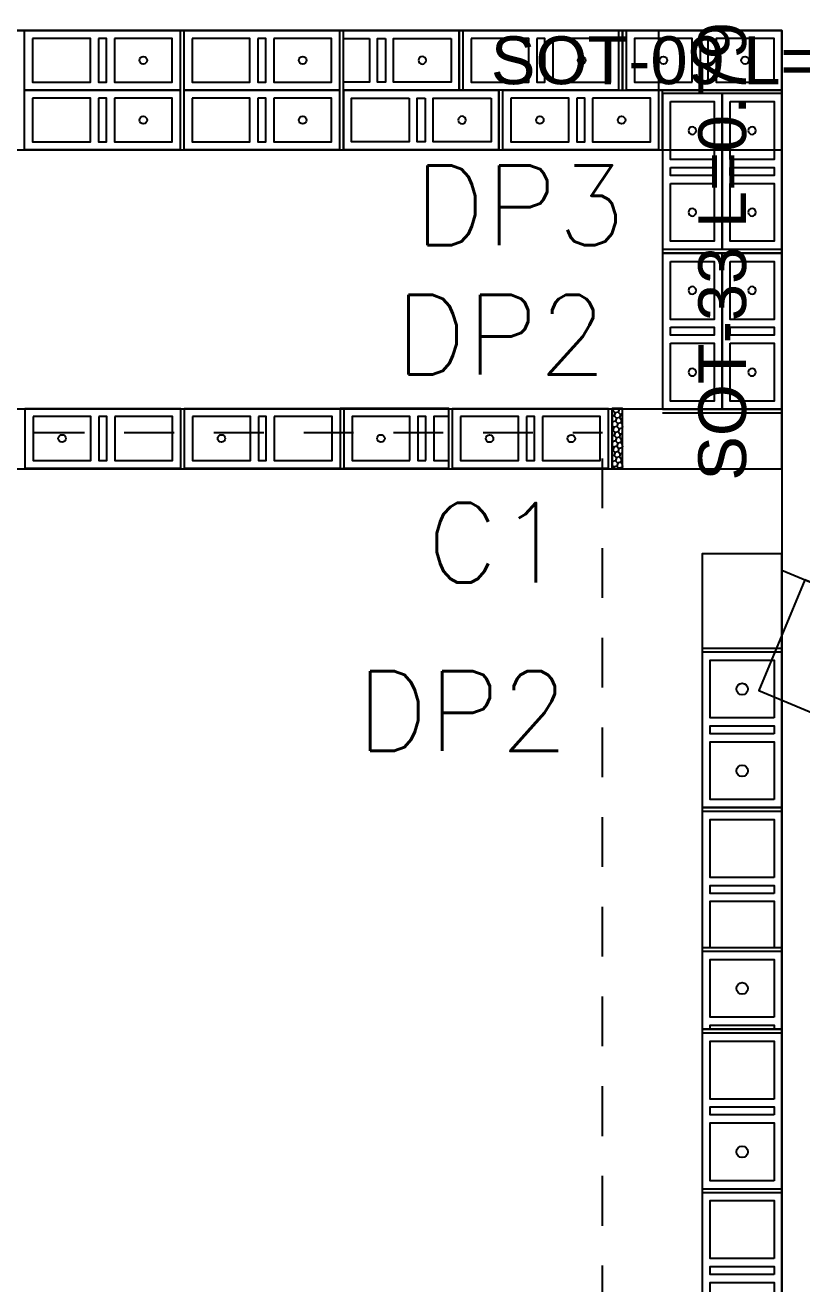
# Model space of a CAD drawing. Header units: metres. Extents: x -33.7 to 12.8, y -17.6 to 9.1.
# Drawn here: x -0.01 to 1.939, y 5.691 to 8.848 of the extents above; entities that cross this region are included whole.
import ezdxf
from ezdxf.enums import TextEntityAlignment as Align
from ezdxf.xclip import XClip

# ---------------------------------------------------------------- set-up
doc = ezdxf.new("R2010")
doc.units = ezdxf.units.M
doc.header["$XCLIPFRAME"] = 2
doc.linetypes.add('HIDDEN', pattern=[0.375, 0.25, -0.125])
for name, color, linetype in [('block 008', 8, 'Continuous'), ('block0.14', 1, 'Continuous'), ('BLOCK251', 1, 'Continuous'), ('CIMIENTO 004', 4, 'Continuous'), ('CUANT-MUROS-TEXTO', 7, 'Continuous'), ('hatch', 8, 'Continuous'), ('S-text 003', 3, 'Continuous'), ('SOT Muro de 15cm', 1, 'Continuous'), ('SOT Muro de 20cm', 5, 'Continuous'), ('SOT Muro de contencion de 30cm', 6, 'Continuous'), ('TEX5', 4, 'Continuous'), ('ZAPATA', 6, 'Continuous')]:
    doc.layers.add(name, color=color, linetype=linetype)
doc.styles.add('ROMANS', font='romans')
doc.styles.get("Standard").update_dxf_attribs({"font": 'arial.ttf'})

# ---------------------------------------------------------------- blocks, each defined once
blk = doc.blocks.new('*U260')
for points in [[(-0.075, 0.4), (0.075, 0.4), (0.075, 0.01), (-0.075, 0.01)], [(0.055, 0.38), (-0.055, 0.38), (-0.055, 0.235), (0.055, 0.235)], [(0.055, 0.215), (-0.055, 0.215), (-0.055, 0.195), (0.055, 0.195)], [(0.055, 0.175), (-0.055, 0.175), (-0.055, 0.03), (0.055, 0.03)]]:
    blk.add_lwpolyline(points, close=True)
at = {"color": 251}
blk.add_lwpolyline([(-0.075, 0), (0.075, 0)], dxfattribs=at)
at = {"color": 3}
blk.add_circle((0, 0.1025), 0.00953, dxfattribs=at)
blk = doc.blocks.new('*U261')
for points in [[(-0.075, 0.4), (0.075, 0.4), (0.075, 0.01), (-0.075, 0.01)], [(0.055, 0.38), (-0.055, 0.38), (-0.055, 0.235), (0.055, 0.235)], [(0.055, 0.215), (-0.055, 0.215), (-0.055, 0.195), (0.055, 0.195)], [(0.055, 0.175), (-0.055, 0.175), (-0.055, 0.03), (0.055, 0.03)]]:
    blk.add_lwpolyline(points, close=True)
at = {"color": 251}
blk.add_lwpolyline([(-0.075, 0), (0.075, 0)], dxfattribs=at)
at = {"color": 3}
blk.add_circle((0, 0.1025), 0.00953, dxfattribs=at)
blk = doc.blocks.new('*U262')
for points in [[(-0.075, 0.4), (0.075, 0.4), (0.075, 0.01), (-0.075, 0.01)], [(0.055, 0.38), (-0.055, 0.38), (-0.055, 0.235), (0.055, 0.235)], [(0.055, 0.215), (-0.055, 0.215), (-0.055, 0.195), (0.055, 0.195)], [(0.055, 0.175), (-0.055, 0.175), (-0.055, 0.03), (0.055, 0.03)]]:
    blk.add_lwpolyline(points, close=True)
at = {"color": 251}
blk.add_lwpolyline([(-0.075, 0), (0.075, 0)], dxfattribs=at)
at = {"color": 3}
blk.add_circle((0, 0.1025), 0.00953, dxfattribs=at)
blk = doc.blocks.new('*U263')
for points in [[(-0.075, 0.4), (0.075, 0.4), (0.075, 0.01), (-0.075, 0.01)], [(0.055, 0.38), (-0.055, 0.38), (-0.055, 0.235), (0.055, 0.235)], [(0.055, 0.215), (-0.055, 0.215), (-0.055, 0.195), (0.055, 0.195)], [(0.055, 0.175), (-0.055, 0.175), (-0.055, 0.03), (0.055, 0.03)]]:
    blk.add_lwpolyline(points, close=True)
at = {"color": 251}
blk.add_lwpolyline([(-0.075, 0), (0.075, 0)], dxfattribs=at)
at = {"color": 3}
blk.add_circle((0, 0.1025), 0.00953, dxfattribs=at)
blk = doc.blocks.new('*U264')
for points in [[(-0.075, 0.4), (0.075, 0.4), (0.075, 0.01), (-0.075, 0.01)], [(0.055, 0.38), (-0.055, 0.38), (-0.055, 0.235), (0.055, 0.235)], [(0.055, 0.215), (-0.055, 0.215), (-0.055, 0.195), (0.055, 0.195)], [(0.055, 0.175), (-0.055, 0.175), (-0.055, 0.03), (0.055, 0.03)]]:
    blk.add_lwpolyline(points, close=True)
at = {"color": 251}
blk.add_lwpolyline([(-0.075, 0), (0.075, 0)], dxfattribs=at)
at = {"color": 3}
blk.add_circle((0, 0.1025), 0.00953, dxfattribs=at)
blk = doc.blocks.new('*U265')
for points in [[(-0.075, 0.4), (0.075, 0.4), (0.075, 0.01), (-0.075, 0.01)], [(0.055, 0.38), (-0.055, 0.38), (-0.055, 0.235), (0.055, 0.235)], [(0.055, 0.215), (-0.055, 0.215), (-0.055, 0.195), (0.055, 0.195)], [(0.055, 0.175), (-0.055, 0.175), (-0.055, 0.03), (0.055, 0.03)]]:
    blk.add_lwpolyline(points, close=True)
at = {"color": 251}
blk.add_lwpolyline([(-0.075, 0), (0.075, 0)], dxfattribs=at)
at = {"color": 3}
for centre in [(0, 0.3075), (0, 0.1025)]:
    blk.add_circle(centre, 0.00953, dxfattribs=at)
blk = doc.blocks.new('*U266')
for points in [[(-0.075, 0.4), (0.075, 0.4), (0.075, 0.01), (-0.075, 0.01)], [(0.055, 0.38), (-0.055, 0.38), (-0.055, 0.235), (0.055, 0.235)], [(0.055, 0.215), (-0.055, 0.215), (-0.055, 0.195), (0.055, 0.195)], [(0.055, 0.175), (-0.055, 0.175), (-0.055, 0.03), (0.055, 0.03)]]:
    blk.add_lwpolyline(points, close=True)
at = {"color": 251}
blk.add_lwpolyline([(-0.075, 0), (0.075, 0)], dxfattribs=at)
at = {"color": 3}
for centre in [(0, 0.3075), (0, 0.1025)]:
    blk.add_circle(centre, 0.00953, dxfattribs=at)
blk = doc.blocks.new('*U155')
for points in [[(-0.075, 0.4), (0.075, 0.4), (0.075, 0.01), (-0.075, 0.01)], [(0.055, 0.38), (-0.055, 0.38), (-0.055, 0.235), (0.055, 0.235)], [(0.055, 0.215), (-0.055, 0.215), (-0.055, 0.195), (0.055, 0.195)], [(0.055, 0.175), (-0.055, 0.175), (-0.055, 0.03), (0.055, 0.03)]]:
    blk.add_lwpolyline(points, close=True)
at = {"color": 3}
blk.add_circle((0, 0.3075), 0.00953, dxfattribs=at)
blk = doc.blocks.new('*U267')
for points in [[(-0.075, 0.4), (0.075, 0.4), (0.075, 0.01), (-0.075, 0.01)], [(0.055, 0.38), (-0.055, 0.38), (-0.055, 0.235), (0.055, 0.235)], [(0.055, 0.215), (-0.055, 0.215), (-0.055, 0.195), (0.055, 0.195)], [(0.055, 0.175), (-0.055, 0.175), (-0.055, 0.03), (0.055, 0.03)]]:
    blk.add_lwpolyline(points, close=True)
at = {"color": 251}
blk.add_lwpolyline([(-0.075, 0), (0.075, 0)], dxfattribs=at)
at = {"color": 3}
for centre in [(0, 0.3075), (0, 0.1025)]:
    blk.add_circle(centre, 0.00953, dxfattribs=at)
blk = doc.blocks.new('*U268')
for points in [[(-0.075, 0.4), (0.075, 0.4), (0.075, 0.01), (-0.075, 0.01)], [(0.055, 0.38), (-0.055, 0.38), (-0.055, 0.235), (0.055, 0.235)], [(0.055, 0.215), (-0.055, 0.215), (-0.055, 0.195), (0.055, 0.195)], [(0.055, 0.175), (-0.055, 0.175), (-0.055, 0.03), (0.055, 0.03)]]:
    blk.add_lwpolyline(points, close=True)
at = {"color": 251}
blk.add_lwpolyline([(-0.075, 0), (0.075, 0)], dxfattribs=at)
at = {"color": 3}
for centre in [(0, 0.3075), (0, 0.1025)]:
    blk.add_circle(centre, 0.00953, dxfattribs=at)
blk = doc.blocks.new('*U344')
for points in [[(-0.075, 0.4), (0.075, 0.4), (0.075, 0.01), (-0.075, 0.01)], [(0.055, 0.38), (-0.055, 0.38), (-0.055, 0.235), (0.055, 0.235)], [(0.055, 0.215), (-0.055, 0.215), (-0.055, 0.195), (0.055, 0.195)], [(0.055, 0.175), (-0.055, 0.175), (-0.055, 0.03), (0.055, 0.03)]]:
    blk.add_lwpolyline(points, close=True)
at = {"color": 251}
blk.add_lwpolyline([(-0.075, 0), (0.075, 0)], dxfattribs=at)
at = {"color": 3}
blk.add_circle((0, 0.3075), 0.00953, dxfattribs=at)
blk = doc.blocks.new('*U345')
for points in [[(-0.075, 0.4), (0.075, 0.4), (0.075, 0.01), (-0.075, 0.01)], [(0.055, 0.38), (-0.055, 0.38), (-0.055, 0.235), (0.055, 0.235)], [(0.055, 0.215), (-0.055, 0.215), (-0.055, 0.195), (0.055, 0.195)], [(0.055, 0.175), (-0.055, 0.175), (-0.055, 0.03), (0.055, 0.03)]]:
    blk.add_lwpolyline(points, close=True)
at = {"color": 251}
blk.add_lwpolyline([(-0.075, 0), (0.075, 0)], dxfattribs=at)
at = {"color": 3}
blk.add_circle((0, 0.3075), 0.00953, dxfattribs=at)
blk = doc.blocks.new('*U346')
for points in [[(-0.075, 0.4), (0.075, 0.4), (0.075, 0.01), (-0.075, 0.01)], [(0.055, 0.38), (-0.055, 0.38), (-0.055, 0.235), (0.055, 0.235)], [(0.055, 0.215), (-0.055, 0.215), (-0.055, 0.195), (0.055, 0.195)], [(0.055, 0.175), (-0.055, 0.175), (-0.055, 0.03), (0.055, 0.03)]]:
    blk.add_lwpolyline(points, close=True)
at = {"color": 251}
blk.add_lwpolyline([(-0.075, 0), (0.075, 0)], dxfattribs=at)
at = {"color": 3}
for centre in [(0, 0.3075), (0, 0.1025)]:
    blk.add_circle(centre, 0.00953, dxfattribs=at)
blk = doc.blocks.new('*U347')
for points in [[(-0.075, 0.4), (0.075, 0.4), (0.075, 0.01), (-0.075, 0.01)], [(0.055, 0.38), (-0.055, 0.38), (-0.055, 0.235), (0.055, 0.235)], [(0.055, 0.215), (-0.055, 0.215), (-0.055, 0.195), (0.055, 0.195)], [(0.055, 0.175), (-0.055, 0.175), (-0.055, 0.03), (0.055, 0.03)]]:
    blk.add_lwpolyline(points, close=True)
at = {"color": 251}
blk.add_lwpolyline([(-0.075, 0), (0.075, 0)], dxfattribs=at)
at = {"color": 3}
blk.add_circle((0, 0.1025), 0.00953, dxfattribs=at)
blk = doc.blocks.new('*U483')
at = {"color": 251}
blk.add_lwpolyline([(135.5512, -9.5275), (135.7512, -9.5275)], dxfattribs=at)
for points in [[(135.5512, -9.9275), (135.7512, -9.9275), (135.7512, -9.5375), (135.5512, -9.5375)], [(135.7312, -9.7025), (135.5712, -9.7025), (135.5712, -9.5575), (135.7312, -9.5575)], [(135.7312, -9.7425), (135.5712, -9.7425), (135.5712, -9.7225), (135.7312, -9.7225)], [(135.7312, -9.9075), (135.5712, -9.9075), (135.5712, -9.7625), (135.7312, -9.7625)]]:
    blk.add_lwpolyline(points, close=True)
blk = doc.blocks.new('*U484')
at = {"color": 251}
blk.add_lwpolyline([(135.5512, -9.5275), (135.7512, -9.5275)], dxfattribs=at)
for points in [[(135.5512, -9.9275), (135.7512, -9.9275), (135.7512, -9.5375), (135.5512, -9.5375)], [(135.7312, -9.7025), (135.5712, -9.7025), (135.5712, -9.5575), (135.7312, -9.5575)], [(135.7312, -9.7425), (135.5712, -9.7425), (135.5712, -9.7225), (135.7312, -9.7225)], [(135.7312, -9.9075), (135.5712, -9.9075), (135.5712, -9.7625), (135.7312, -9.7625)]]:
    blk.add_lwpolyline(points, close=True)
at = {"color": 3}
blk.add_circle((135.6512, -9.835), 0.0144, dxfattribs=at)
blk = doc.blocks.new('*U485')
blk.add_line((135.7512, -9.7325), (135.5512, -9.7325))
at = {"color": 251}
blk.add_lwpolyline([(135.5512, -9.5275), (135.7512, -9.5275)], dxfattribs=at)
for points in [[(135.7512, -9.7325), (135.7512, -9.5375), (135.5512, -9.5375), (135.5512, -9.7325)], [(135.5712, -9.7325), (135.5712, -9.7225), (135.7312, -9.7225), (135.7312, -9.7325)]]:
    blk.add_lwpolyline(points)
blk.add_lwpolyline([(135.7312, -9.7025), (135.5712, -9.7025), (135.5712, -9.5575), (135.7312, -9.5575)], close=True)
at = {"color": 3}
blk.add_circle((135.6512, -9.63), 0.0144, dxfattribs=at)
blk = doc.blocks.new('*U486')
at = {"color": 251}
blk.add_lwpolyline([(135.5512, -9.5275), (135.7512, -9.5275)], dxfattribs=at)
for points in [[(135.5512, -9.9275), (135.7512, -9.9275), (135.7512, -9.5375), (135.5512, -9.5375)], [(135.7312, -9.7025), (135.5712, -9.7025), (135.5712, -9.5575), (135.7312, -9.5575)], [(135.7312, -9.7425), (135.5712, -9.7425), (135.5712, -9.7225), (135.7312, -9.7225)], [(135.7312, -9.9075), (135.5712, -9.9075), (135.5712, -9.7625), (135.7312, -9.7625)]]:
    blk.add_lwpolyline(points, close=True)
at = {"color": 3}
for centre in [(135.6512, -9.63), (135.6512, -9.835)]:
    blk.add_circle(centre, 0.0144, dxfattribs=at)
blk = doc.blocks.new('*U487')
at = {"color": 251}
blk.add_lwpolyline([(135.5512, -9.5275), (135.7512, -9.5275)], dxfattribs=at)
for points in [[(135.5512, -9.9275), (135.7512, -9.9275), (135.7512, -9.5375), (135.5512, -9.5375)], [(135.7312, -9.7025), (135.5712, -9.7025), (135.5712, -9.5575), (135.7312, -9.5575)], [(135.7312, -9.7425), (135.5712, -9.7425), (135.5712, -9.7225), (135.7312, -9.7225)], [(135.7312, -9.9075), (135.5712, -9.9075), (135.5712, -9.7625), (135.7312, -9.7625)]]:
    blk.add_lwpolyline(points, close=True)
blk = doc.blocks.new('*U513')
for points in [[(-0.075, 0.4), (0.075, 0.4), (0.075, 0.01), (-0.075, 0.01)], [(0.055, 0.38), (-0.055, 0.38), (-0.055, 0.235), (0.055, 0.235)], [(0.055, 0.215), (-0.055, 0.215), (-0.055, 0.195), (0.055, 0.195)], [(0.055, 0.175), (-0.055, 0.175), (-0.055, 0.03), (0.055, 0.03)]]:
    blk.add_lwpolyline(points, close=True)
at = {"color": 251}
blk.add_lwpolyline([(-0.075, 0), (0.075, 0)], dxfattribs=at)
at = {"color": 3}
for centre in [(0, 0.3075), (0, 0.1025)]:
    blk.add_circle(centre, 0.00953, dxfattribs=at)
blk = doc.blocks.new('*U514')
for points in [[(-0.075, 0.4), (0.075, 0.4), (0.075, 0.01), (-0.075, 0.01)], [(0.055, 0.38), (-0.055, 0.38), (-0.055, 0.235), (0.055, 0.235)], [(0.055, 0.215), (-0.055, 0.215), (-0.055, 0.195), (0.055, 0.195)], [(0.055, 0.175), (-0.055, 0.175), (-0.055, 0.03), (0.055, 0.03)]]:
    blk.add_lwpolyline(points, close=True)
at = {"color": 251}
blk.add_lwpolyline([(-0.075, 0), (0.075, 0)], dxfattribs=at)
at = {"color": 3}
for centre in [(0, 0.3075), (0, 0.1025)]:
    blk.add_circle(centre, 0.00953, dxfattribs=at)

msp = doc.modelspace()

# ---------------------------------------------------------------- hatches: boundary and pattern name
at = {"layer": 'hatch'}
h = msp.add_hatch(dxfattribs=at)
h.set_pattern_fill('HONEY', color=256, scale=0.0025, angle=193.8615)
h.set_pattern_definition([(193.86149112, (2292.7571426, 3986.838941), (-0.009912652092, -0.009526334386), [0.0079375, -0.015875]), (313.86149112, (2292.7571426, 3986.838941), (0.013206373629, -0.003821441338), [0.0079375, -0.015875]), (253.86149112, (2292.7571426, 3986.838941), (0.003293721537, -0.013347775724), [-0.015875, 0.0079375])])
h.paths.add_polyline_path([(1.489, 7.7363), (1.4891, 7.8863), (1.463, 7.8863), (1.4628, 7.7363)])

# ---------------------------------------------------------------- linework, layer by layer
at = {"layer": 'CIMIENTO 004', "linetype": 'HIDDEN', "ltscale": 0.5}
msp.add_line((-2.236, 7.8264), (1.439, 7.8264), dxfattribs=at)
at = {"layer": 'CIMIENTO 004'}
for points in [[(-11.611, 8.8352), (1.889, 8.8352)], [(1.889, 8.8352), (1.889, 7.8852)], [(5.3839, 6.0228), (1.889, 7.4803)]]:
    msp.add_lwpolyline(points, dxfattribs=at)
at = {"layer": 'CIMIENTO 004', "linetype": 'HIDDEN', "ltscale": 0.5}
msp.add_lwpolyline([(1.439, 4.9364), (1.439, 7.8364)], dxfattribs=at)
at = {"layer": 'hatch'}
msp.add_lwpolyline([(1.489, 7.7363), (1.4891, 7.8863), (1.463, 7.8863), (1.4628, 7.7363)], close=True, dxfattribs=at)
at = {"layer": 'SOT Muro de 15cm'}
for points in [[(1.579, 8.6852), (1.889, 8.6852), (1.889, 8.8352), (1.579, 8.8352)], [(-3.24, 7.7352), (1.889, 7.7352), (1.889, 7.8852), (-3.24, 7.8852)]]:
    msp.add_lwpolyline(points, close=True, dxfattribs=at)
at = {"layer": 'SOT Muro de 20cm'}
msp.add_lwpolyline([(1.889, 1.2334), (1.889, 7.522), (1.689, 7.522), (1.689, 1.2334)], close=True, dxfattribs=at)
at = {"layer": 'SOT Muro de contencion de 30cm'}
for points in [[(-11.611, 8.5352), (1.889, 8.5352), (1.889, 8.8352), (-11.611, 8.8352)], [(1.889, 7.8852), (1.889, 8.6764), (1.589, 8.6764), (1.589, 7.8852)], [(5.3839, 6.0228), (1.9467, 7.4563), (1.8312, 7.1794), (5.2684, 5.7459)]]:
    msp.add_lwpolyline(points, close=True, dxfattribs=at)
at = {"layer": 'ZAPATA'}
msp.add_lwpolyline([(-2.011, 8.8352), (-2.011, 8.8352), (1.889, 8.8352), (1.889, 4.9352), (1.889, 4.9352)], dxfattribs=at)

# ---------------------------------------------------------------- block references
at = {"layer": 'block 008', "rotation": 90.00000000000017}
for name, p in [('*U344', (0.3903, 7.8113)), ('*U345', (0.7903, 7.8113)), ('*U346', (1.4628, 7.8112))]:
    msp.add_blockref(name, p, dxfattribs=at)
at = {"layer": 'block 008'}
ref = msp.add_blockref('*U347', (0.7803, 7.8113), dxfattribs=dict(at, rotation=270))
XClip(ref).set_block_clipping_path([(-0.074932768, 0), (0.0750000117, 0.272507626)])
at = {"layer": 'block0.14'}
for name, p in [('*U486', (-133.8622, 16.8127)), ('*U485', (-133.8622, 16.0617)), ('*U484', (-133.8622, 15.8567)), ('*U483', (-133.8622, 15.4567))]:
    msp.add_blockref(name, p, dxfattribs=at)
ref = msp.add_blockref('*U487', (-133.8622, 16.4127), dxfattribs=dict(at, rotation=360))
XClip(ref).set_block_clipping_path([(135.5512423138, -9.8785741577), (135.7512132544, -9.5275452363)])
at = {"layer": 'BLOCK251'}
for name, p, rotation in [('*U261', (0.389, 8.7602), 90.00000000000017), ('*U263', (0.789, 8.7602), 90.00000000000017), ('*U264', (1.489, 8.7602), 90.00000000000017), ('*U266', (1.489, 8.7602), 270.0000000000002), ('*U260', (0.389, 8.6102), 90.00000000000017), ('*U262', (0.789, 8.6102), 90.00000000000017), ('*U265', (1.589, 8.6102), 90.00000000000017)]:
    msp.add_blockref(name, p, dxfattribs=dict(at, rotation=rotation))
ref = msp.add_blockref('*U155', (0.679, 8.7602), dxfattribs=dict(at, xscale=-1, rotation=269.9999999999999))
XClip(ref).set_block_clipping_path([(-0.0749999999, 0.1099998683), (0.0749999999, 0.4)])
ref = msp.add_blockref('*U155', (0.779, 8.6102), dxfattribs=dict(at, xscale=-1, rotation=269.9999999999999))
XClip(ref).set_block_clipping_path([(-0.0749999999, 0.0099998703), (0.0750000001, 0.4)])
at = {"layer": 'BLOCK251', "xscale": -1}
for name, p in [('*U268', (1.664, 8.2764)), ('*U514', (1.814, 8.2764)), ('*U267', (1.664, 7.8752)), ('*U513', (1.814, 7.8752))]:
    msp.add_blockref(name, p, dxfattribs=at)

# ---------------------------------------------------------------- texts
at = {"layer": 'CUANT-MUROS-TEXTO'}
msp.add_text('SOT-33 L=0.79', height=0.12, rotation=90, dxfattribs=at).set_placement((1.739, 8.2808), align=Align.MIDDLE_CENTER)
msp.add_text('SOT-09 L=0.31', height=0.12, dxfattribs=at).set_placement((1.734, 8.7602), align=Align.MIDDLE_CENTER)
at = {"layer": 'S-text 003', "style": 'ROMANS'}
for s, p in [('DP3', (1.4968, 8.2964)), ('DP2', (1.4493, 7.9716)), ('DP2', (1.3533, 7.0277))]:
    msp.add_text(s, height=0.2, dxfattribs=at).set_placement(p, align=Align.RIGHT)
at = {"layer": 'TEX5', "style": 'ROMANS'}
msp.add_text('C1', height=0.2, dxfattribs=at).set_placement((1.3488, 7.4497), align=Align.RIGHT)

doc.saveas('drawing.dxf')
